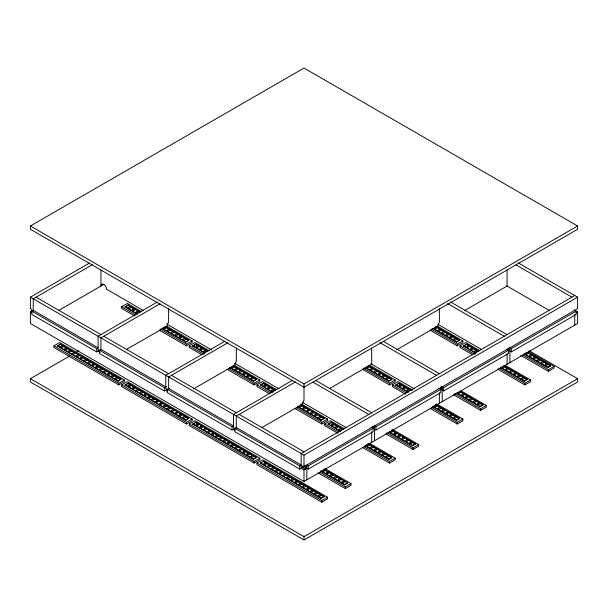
<?xml version="1.0" encoding="UTF-8"?>
<svg xmlns="http://www.w3.org/2000/svg" width="608" height="608" viewBox="0 0 608 608"><rect width="100%" height="100%" fill="white"/><g stroke="black" fill="none" stroke-linecap="round" stroke-linejoin="round"><path stroke-width="0.91" d="M30.4 226.001L304 68.043L577.6 226.001L577.6 229.3L304 387.258L30.4 229.3L30.4 226.001L304 383.967L577.6 226.001M165.779 386.848L100.936 349.41L96.664 351.88L31.829 314.442L31.829 309.51L30.4 308.689L30.4 297.168L89.558 263.013M92.408 264.662L33.25 298.817L33.25 311.038M574.036 309.92L577.6 311.98L577.6 323.494L304 481.46L30.4 323.494L30.4 311.98L33.25 310.331L98.086 347.768L96.664 348.589L31.829 311.152M59.082 310.224L103.801 284.422M53.914 345.838L59.614 342.547L124.45 379.977L124.45 381.626L118.75 384.917L53.914 347.48L53.914 345.838L118.75 383.268L124.45 379.977M134.733 315.985L121.6 308.4L121.6 306.759L127.3 303.468L141.254 311.516M57.357 345.823L60.306 344.12L121 379.164L118.058 381.277L57.357 345.823L118.058 380.866L121 379.164M137.347 314.26L125.05 306.744L127.992 305.049L140.296 312.147M57.357 346.233L59.569 344.964M125.05 307.154L127.254 305.885M157.244 302.092L98.086 336.247L98.086 349.41L164.35 387.668L166.486 386.43M160.094 303.742L100.936 337.896L100.936 350.117M529.127 350.717L577.6 378.7L577.6 381.999L304 539.957L30.4 381.999L30.4 378.7L69.836 355.938M76.41 352.138L78.873 350.717M126.548 349.433L167.2 325.964A4.028 2.326 -60 0 1 168.621 322.293L168.621 308.218M161.956 328.054L185.744 341.787L188.685 340.085L188.685 340.495L185.744 342.198L161.956 328.464M160.178 329.027L186.436 344.189L192.136 340.898L192.136 342.547L186.436 345.838L159.357 330.197M121.6 384.917L127.3 381.626L192.136 419.056L192.136 420.706L186.436 423.996L121.6 386.559L121.6 384.917L186.436 422.347L192.136 419.056M201.598 354.586L189.286 347.48L189.286 345.838L194.986 342.547L208.939 350.596M125.05 384.902L127.992 383.2L188.685 418.243L185.744 420.356L125.05 384.902L185.744 419.946L188.685 418.243M204.22 352.868L192.736 345.823L195.677 344.12L207.982 351.226M125.05 385.312L127.992 383.618L137.013 388.824M192.736 346.233L195.677 344.538L203.885 349.273M224.93 341.172L165.779 375.326L165.779 388.489L232.036 426.748L233.464 425.927L168.629 388.489M227.78 342.821L168.629 376.975L168.629 389.196M99.514 350.231L99.514 353.522L164.35 390.959L169.336 388.079M193.428 388.983L234.886 365.043A4.028 2.326 -60 0 1 236.314 361.372L236.314 348.232M230.462 367.604L253.43 380.866L256.378 379.164L256.378 379.574L253.43 381.277L229.642 367.544M228.684 368.577L254.129 383.268L259.829 379.977L259.829 381.626L254.129 384.917L227.042 369.276M189.286 423.996L194.986 420.698L259.821 458.136L259.821 459.777L254.129 463.068L189.286 425.638L189.286 423.996L254.129 461.426L259.821 458.136M269.283 393.665L256.971 386.559L256.971 384.917L262.671 381.626L276.625 389.675M192.736 423.981L195.677 422.279L256.378 457.322L253.43 459.435L192.736 423.981L253.43 459.025L256.378 457.322M272.726 392.418L260.422 384.902L263.37 383.2L275.667 390.306M192.736 424.392L194.948 423.115M260.422 385.312L263.37 383.618L269.108 386.931M292.623 380.251L233.464 414.405L233.464 427.568L299.729 465.827L301.15 465.006L236.314 427.568M295.473 381.9L236.314 416.054L236.314 428.275M167.2 389.31L167.2 392.601L232.036 430.038L237.029 427.158M261.926 427.591L302.579 404.122A4.028 2.326 -60 0 1 304 400.452L304 383.967M329.414 388.626L371.686 364.222L371.686 348.232M396.492 349.904L437.95 325.964A4.028 2.326 -60 0 1 438.794 323.137L439.371 322.293L439.379 308.218M464.786 310.468L507.064 286.064L507.064 270.074M297.335 406.212L321.115 419.946L324.064 418.243L324.064 418.654L321.115 420.356L297.335 406.623M365.841 367.604L388.808 380.866L391.75 379.164L391.75 379.574L388.808 381.277L365.02 367.544M433.527 328.525L456.494 341.787L459.435 340.085L459.435 340.495L456.494 342.198L432.706 328.464M296.37 407.656L321.814 422.347L327.514 419.056L327.514 420.706L321.814 423.996L294.728 408.356M363.234 368.106L389.5 383.268L395.2 379.977L395.2 381.626L389.5 384.917L362.414 369.276M430.928 329.027L457.186 344.189L462.886 340.898L462.886 342.547L457.186 345.838L430.107 330.197M256.979 463.068L262.679 459.777L327.514 497.215L327.514 498.856L321.814 502.147L256.979 464.717L256.979 463.068L321.814 500.506L327.514 497.215M337.797 433.223L324.664 425.638L324.664 423.996L330.364 420.698L344.318 428.754M405.483 394.144L392.35 386.559L392.35 384.917L398.05 381.626L412.824 390.154M472.348 354.586L460.036 347.48L460.036 345.838L465.736 342.547L479.689 350.596M260.422 463.06L263.37 461.358L324.064 496.402L321.115 498.514L260.422 463.06L321.115 498.104L324.064 496.402M340.412 431.498L328.107 423.981L331.056 422.279L343.36 429.385M408.097 392.418L395.8 384.902L398.742 383.2L411.046 390.306M475.79 353.339L463.486 345.823L466.427 344.12L478.732 351.226M260.422 463.471L261.896 462.62M328.107 424.392L330.319 423.115M395.8 385.312L398.742 383.618L404.487 386.931M463.486 346.233L465.698 344.964M574.75 295.526L301.15 453.484L301.15 466.648L305.429 469.118L305.429 467.468L302.579 465.827L302.579 467.468M30.4 297.168L304 455.126L577.6 297.168L577.6 308.689L299.729 469.118L234.886 431.68L234.886 428.389M305.429 467.468L306.85 466.648L306.85 479.811M306.85 465.006L308.279 465.827L374.536 427.568L374.536 440.732M374.536 425.927L375.964 426.748L442.229 388.489L442.221 401.652M441.514 386.43L443.65 387.668L509.914 349.41L509.914 362.573M509.2 347.35L511.336 348.589L576.171 311.152L576.171 314.442L511.336 351.88L509.914 351.059M300.717 468.038L304 469.938L305.429 469.118M576.171 312.801L577.6 311.98M306.85 468.297L308.279 469.118L373.114 431.68L373.114 428.389L370.971 427.158M374.536 429.218L375.964 430.038L440.8 392.601L440.8 389.31L438.664 388.079M441.514 389.72L443.65 390.959L508.486 353.522L508.486 350.231L507.064 349.41M320.842 470.797L344.63 484.53L347.578 482.828L347.578 483.238L344.63 484.941L320.842 471.208M365.02 445.292L388.808 459.025L391.75 457.322L391.75 457.733L388.808 459.435L365.02 445.702M389.356 432.189L412.315 445.451L415.264 443.749L415.264 444.159L412.315 445.862L388.535 432.128M432.706 406.212L456.494 419.946L459.435 418.243L459.435 418.654L456.494 420.356L432.706 406.623M457.041 393.11L480.008 406.372L482.95 404.67L482.95 405.08L480.008 406.782L456.22 393.049M501.212 367.604L524.18 380.866L527.128 379.164L527.128 379.574L524.18 381.277L500.392 367.544M524.727 354.031L547.694 367.293L550.635 365.59L550.635 366.001L547.694 367.703L523.906 353.97M319.884 472.241L345.329 486.932L351.029 483.641L351.029 485.283L345.329 488.574L318.242 472.94M364.055 446.736L389.5 461.426L395.2 458.136L395.2 459.777L389.5 463.068L362.414 447.435M386.749 432.691L413.014 447.853L418.714 444.562L418.714 446.204L413.014 449.494L385.928 433.861M431.748 407.656L457.186 422.347L462.886 419.056L462.886 420.706L457.186 423.996L430.107 408.356M454.434 393.612L480.7 408.774L486.4 405.483L486.4 407.124L480.7 410.415L453.614 394.782M498.613 368.106L524.879 383.268L530.579 379.977L530.579 381.626L524.879 384.917L497.792 369.276M522.948 355.004L548.386 369.694L554.086 366.404L554.086 368.045L548.386 371.336L520.486 355.232M30.4 378.7L304 536.666L577.6 378.7M518.122 262.831L577.6 297.168M516.093 264.944L571.9 297.168M506.555 285.768L549.282 310.437M450.429 301.91L507.064 334.605M447.579 303.552L504.214 336.247M528.648 351.713L554.086 366.404M527.676 352.328L550.635 365.59M528.489 353.218L534.234 356.531M535.876 357.481L541.614 360.795M543.256 361.737L550.635 366.001M507.771 348.179L509.914 349.41M438.132 324.421L481.62 349.532M437.448 326.207L462.886 340.898M505.134 365.286L530.579 379.977M436.476 326.83L459.435 340.085M504.161 365.91L527.128 379.164M437.289 327.712L439.751 329.133M441.393 330.083L443.034 331.026M444.676 331.976L447.138 333.397M448.772 334.339L450.414 335.289M452.056 336.239L454.518 337.66M456.16 338.603L459.435 340.495M471.352 347.373L466.427 344.12M472.994 348.323L474.635 349.273M476.269 350.216L477.911 351.166M504.161 366.32L511.541 370.584M513.182 371.526L523.024 377.211M524.666 378.153L526.308 379.103M503.348 366.008L504.883 366.898L503.348 367.787L501.813 366.898M463.486 345.823L475.79 352.929M460.036 345.838L474.81 354.365M383.564 341.46L439.379 373.684M379.894 342.631L436.529 375.326M460.955 390.792L486.4 405.483M459.982 391.408L482.95 404.67M461.624 392.768L464.086 394.189M465.728 395.139L467.37 396.082M469.004 397.032L471.466 398.453M473.108 399.403L478.846 402.716M480.487 403.659L482.95 405.08M459.177 391.514L460.712 392.403L459.177 393.292L457.634 392.403M440.8 387.668L442.229 388.489M370.933 363.782L414.42 388.892M369.755 365.286L395.2 379.977M436.628 403.894L462.886 419.056M368.782 365.91L391.75 379.164M435.655 404.51L459.435 418.243M369.603 366.791L372.886 368.684M374.528 369.634L376.17 370.584M377.804 371.526L380.266 372.947M381.908 373.897L387.646 377.211M389.287 378.153L391.75 379.574M406.121 387.874L407.763 388.824M409.404 389.774L411.046 390.716M436.476 405.399L445.497 410.605M447.138 411.555L459.435 418.654M367.977 366.008L369.512 366.898L367.977 367.787L366.434 366.898M395.8 384.902L408.097 392.008M392.35 384.917L406.304 392.966M315.879 380.54L371.686 412.756M313.029 382.181L368.836 414.405M392.449 429.4L418.714 444.562M391.476 430.016L415.264 443.749M392.297 430.905L397.222 433.74M398.856 434.69L400.497 435.64M402.139 436.582L404.601 438.003M406.243 438.953L411.981 442.267M413.622 443.217L415.264 444.159M391.484 430.593L393.026 431.482L391.484 432.372L389.948 431.482M372.4 426.337L374.536 427.568M143.556 310.665L106.636 289.256A4.028 2.326 60 0 0 104.074 284.597A4.028 2.326 60 0 0 101.012 285.35L100.951 286.064L100.936 270.074M166.531 323.935L211.668 349.988M234.642 363.257L278.958 388.839M302.754 402.58L346.248 427.69M166.698 326.207L192.136 340.898M234.384 365.286L259.829 379.977M301.249 403.894L327.514 419.056M369.755 443.445L395.2 458.136M165.726 326.83L188.685 340.085M233.411 365.91L256.378 379.164M300.276 404.51L324.064 418.243M367.962 443.589L391.75 457.322M129.633 306.402L135.371 309.715M137.013 310.665L139.475 312.086M166.539 327.712L172.284 331.026M173.926 331.976L175.568 332.918M178.022 334.339L183.768 337.66M185.41 338.603L188.685 340.495M205.519 350.216L207.161 351.166M233.411 366.32L237.508 368.684M239.149 369.634L244.895 372.947M246.536 373.897L256.378 379.574M270.75 387.874L274.854 390.245M301.097 405.399L306.022 408.242M307.656 409.184L309.297 410.134M311.76 411.555L313.401 412.498M315.043 413.448L317.498 414.869M319.139 415.819L320.781 416.761M322.422 417.711L324.064 418.654M331.877 423.168L337.615 426.482M339.256 427.432L342.54 429.324M368.782 444.478L371.245 445.9M372.886 446.842L378.624 450.156M380.266 451.106L391.75 457.733M232.598 366.008L234.133 366.898L232.598 367.787L231.063 366.898M300.284 405.088L301.826 405.977L300.284 406.866L298.748 405.977M125.05 306.744L137.347 313.85M192.736 345.823L205.04 352.929M260.422 384.902L272.726 392.008M328.107 423.981L340.412 431.087M121.6 306.759L135.554 314.807M189.286 345.838L204.06 354.365M256.971 384.917L270.925 392.966M324.664 423.996L338.618 432.045M36.1 297.168L100.936 334.605M103.786 336.247L168.629 373.684M171.479 375.326L236.314 412.756M239.164 414.405L304 451.835M324.763 468.479L351.029 483.641M324.611 469.566L347.578 482.828M324.611 469.984L330.349 473.298M331.991 474.24L333.632 475.19M336.095 476.611L341.833 479.925M343.474 480.875L345.116 481.817M304.714 465.416L306.85 466.648M30.4 311.98L32.042 312.922M97.774 350.877L100.236 352.298M165.969 390.245L167.61 391.195M233.343 429.142L234.984 430.092M62.768 345.96L65.223 347.373M66.865 348.323L68.506 349.273M70.148 350.216L72.61 351.637M74.252 352.587L75.886 353.529M77.528 354.479L79.99 355.9M81.632 356.85L87.37 360.164M89.011 361.106L105.42 370.584M107.054 371.526L116.896 377.211M118.537 378.153L120.179 379.103M138.654 389.774L148.496 395.451M150.138 396.401L155.876 399.714M157.518 400.664L159.159 401.607M160.801 402.557L163.263 403.978M164.905 404.92L170.643 408.242M172.284 409.184L174.747 410.605M176.388 411.555L178.022 412.498M179.664 413.448L182.126 414.869M183.768 415.819L188.685 418.654M196.498 423.168L198.96 424.589M200.602 425.532L202.244 426.482M203.885 427.432L206.34 428.853M207.982 429.795L209.623 430.745M211.265 431.688L213.727 433.109M215.369 434.059L221.107 437.372M222.748 438.322L228.486 441.636M230.128 442.578L239.149 447.792M240.791 448.734L250.633 454.419M252.274 455.369L256.378 457.733M278.13 470.296L263.37 461.358M279.771 471.246L282.234 472.667M283.875 473.609L289.613 476.923M291.255 477.873L292.896 478.823M294.538 479.765L296.993 481.186M298.634 482.136L304.38 485.45M306.022 486.4L311.76 489.714M313.401 490.656L315.864 492.077M317.498 493.027L324.064 496.812M574.75 314.511L574.75 325.143M548.386 369.694L548.386 371.336M547.694 367.293L547.694 367.703M524.879 383.268L524.879 384.917M524.18 380.866L524.18 381.277M511.336 348.589L511.336 351.88M507.064 353.879L507.064 364.222M480.7 408.774L480.7 410.415M480.008 406.372L480.008 406.782M457.186 344.189L457.186 345.838M457.186 422.347L457.186 423.996M456.494 341.787L456.494 342.198M456.494 419.946L456.494 420.356M443.65 387.668L443.65 390.959M440.8 386.848L440.8 388.489M439.371 392.669L439.371 403.302M413.014 447.853L413.014 449.494M412.315 445.451L412.315 445.862M398.742 383.2L398.742 383.618M389.5 383.268L389.5 384.917M389.5 461.426L389.5 463.068M388.808 380.866L388.808 381.277M388.808 459.025L388.808 459.435M375.964 426.748L375.964 430.038M371.686 431.748L371.686 442.381M345.329 486.932L345.329 488.574M344.63 484.53L344.63 484.941M331.056 422.279L331.056 422.697M321.814 422.347L321.814 423.996M321.814 500.506L321.814 502.147M321.115 419.946L321.115 420.356M321.115 498.104L321.115 498.514M308.279 465.827L308.279 469.118M304 455.126L304 466.648M304 469.938L304 481.46M304 536.666L304 539.957M299.729 465.827L299.729 469.118M263.37 383.2L263.37 383.618M254.129 383.268L254.129 384.917M254.129 461.426L254.129 463.068M253.43 380.866L253.43 381.277M253.43 459.025L253.43 459.435M232.036 426.748L232.036 430.038M195.677 344.12L195.677 344.538M195.677 422.279L195.677 422.697M186.436 344.189L186.436 345.838M186.436 422.347L186.436 423.996M185.744 341.787L185.744 342.198M185.744 419.946L185.744 420.356M164.35 387.668L164.35 390.959M127.992 305.049L127.992 305.459M127.992 383.2L127.992 383.618M118.75 383.268L118.75 384.917M118.058 380.866L118.058 381.277M96.664 348.589L96.664 351.88M60.306 344.12L60.306 344.538M61.993 345.671L60.458 346.56L61.993 347.449L63.536 346.56L61.993 345.671M129.686 306.592L128.144 307.481L129.686 308.37L131.222 307.481L129.686 306.592M65.907 347.936L64.372 348.817L65.907 349.706L67.45 348.817L65.907 347.936M133.6 308.856L132.058 309.738L133.6 310.627L135.136 309.738L133.6 308.856M69.821 350.193L68.286 351.082L69.821 351.971L71.364 351.082L69.821 350.193M137.514 311.114L135.972 312.003L137.514 312.892L139.05 312.003L137.514 311.114M73.743 352.45L72.2 353.339L73.743 354.228L75.278 353.339L73.743 352.45M77.657 354.715L76.114 355.596L77.657 356.486L79.192 355.596L77.657 354.715M81.571 356.972L80.028 357.861L81.571 358.75L83.106 357.861L81.571 356.972M85.485 359.229L83.942 360.118L85.485 361.008L87.02 360.118L85.485 359.229M89.399 361.494L87.856 362.376L89.399 363.265L90.934 362.376L89.399 361.494M93.313 363.751L91.77 364.64L93.313 365.53L94.848 364.64L93.313 363.751M97.227 366.008L95.684 366.898L97.227 367.787L98.762 366.898L97.227 366.008M164.912 326.929L163.37 327.818L164.912 328.708L166.448 327.818L164.912 326.929M101.141 368.273L99.598 369.155L101.141 370.044L102.676 369.155L101.141 368.273M168.826 329.194L167.284 330.083L168.826 330.965L170.362 330.083L168.826 329.194M105.055 370.53L103.512 371.42L105.055 372.309L106.59 371.42L105.055 370.53M172.74 331.451L171.198 332.34L172.74 333.23L174.276 332.34L172.74 331.451M108.969 372.788L107.426 373.677L108.969 374.566L110.504 373.677L108.969 372.788M176.654 333.708L175.112 334.598L176.654 335.487L178.19 334.598L176.654 333.708M112.883 375.052L111.34 375.942L112.883 376.823L114.418 375.942L112.883 375.052M180.568 335.973L179.026 336.862L180.568 337.744L182.104 336.862L180.568 335.973M116.797 377.31L115.254 378.199L116.797 379.088L118.332 378.199L116.797 377.31M184.482 338.23L182.94 339.12L184.482 340.009L186.018 339.12L184.482 338.23M129.686 384.75L128.144 385.639L129.686 386.528L131.222 385.639L129.686 384.75M197.372 345.671L195.837 346.56L197.372 347.449L198.907 346.56L197.372 345.671M133.6 387.015L132.058 387.896L133.6 388.786L135.136 387.896L133.6 387.015M201.286 347.936L199.751 348.817L201.286 349.706L202.821 348.817L201.286 347.936M137.514 389.272L135.972 390.161L137.514 391.05L139.05 390.161L137.514 389.272M205.2 350.193L203.665 351.082L205.2 351.971L206.735 351.082L205.2 350.193M141.428 391.529L139.886 392.418L141.428 393.308L142.964 392.418L141.428 391.529M145.342 393.794L143.8 394.676L145.342 395.565L146.878 394.676L145.342 393.794M149.256 396.051L147.714 396.94L149.256 397.83L150.792 396.94L149.256 396.051M153.17 398.308L151.628 399.198L153.17 400.087L154.706 399.198L153.17 398.308M157.084 400.573L155.542 401.455L157.084 402.344L158.62 401.455L157.084 400.573M160.998 402.83L159.456 403.72L160.998 404.609L162.534 403.72L160.998 402.83M164.912 405.088L163.37 405.977L164.912 406.866L166.448 405.977L164.912 405.088M168.826 407.352L167.284 408.234L168.826 409.123L170.362 408.234L168.826 407.352M236.512 368.273L234.977 369.155L236.512 370.044L238.047 369.155L236.512 368.273M172.74 409.61L171.198 410.499L172.74 411.388L174.276 410.499L172.74 409.61M240.426 370.53L238.891 371.42L240.426 372.309L241.961 371.42L240.426 370.53M176.654 411.867L175.112 412.756L176.654 413.645L178.19 412.756L176.654 411.867M244.34 372.788L242.805 373.677L244.34 374.566L245.875 373.677L244.34 372.788M180.568 414.132L179.026 415.013L180.568 415.902L182.104 415.013L180.568 414.132M248.254 375.052L246.719 375.942L248.254 376.823L249.789 375.942L248.254 375.052M184.482 416.389L182.94 417.278L184.482 418.167L186.018 417.278L184.482 416.389M252.168 377.31L250.633 378.199L252.168 379.088L253.711 378.199L252.168 377.31M197.372 423.829L195.837 424.718L197.372 425.608L198.907 424.718L197.372 423.829M265.058 384.75L263.522 385.639L265.058 386.528L266.6 385.639L265.058 384.75M201.286 426.094L199.751 426.976L201.286 427.865L202.821 426.976L201.286 426.094M268.972 387.015L267.436 387.896L268.972 388.786L270.514 387.896L268.972 387.015M205.2 428.351L203.665 429.24L205.2 430.13L206.735 429.24L205.2 428.351M272.886 389.272L271.35 390.161L272.886 391.05L274.428 390.161L272.886 389.272M209.114 430.608L207.579 431.498L209.114 432.387L210.649 431.498L209.114 430.608M213.028 432.873L211.493 433.755L213.028 434.644L214.563 433.755L213.028 432.873M216.942 435.13L215.407 436.02L216.942 436.909L218.477 436.02L216.942 435.13M220.856 437.388L219.321 438.277L220.856 439.166L222.391 438.277L220.856 437.388M224.77 439.652L223.235 440.534L224.77 441.423L226.305 440.534L224.77 439.652M228.684 441.91L227.149 442.799L228.684 443.688L230.219 442.799L228.684 441.91M232.598 444.167L231.063 445.056L232.598 445.945L234.133 445.056L232.598 444.167M435.662 326.929L434.12 327.818L435.662 328.708L437.198 327.818L435.662 326.929M236.512 446.432L234.977 447.313L236.512 448.202L238.047 447.313L236.512 446.432M304.198 407.352L302.662 408.234L304.198 409.123L305.74 408.234L304.198 407.352M371.891 368.273L370.348 369.155L371.891 370.044L373.426 369.155L371.891 368.273M439.576 329.194L438.034 330.083L439.576 330.965L441.112 330.083L439.576 329.194M240.426 448.689L238.891 449.578L240.426 450.467L241.961 449.578L240.426 448.689M308.112 409.61L306.576 410.499L308.112 411.388L309.654 410.499L308.112 409.61M375.805 370.53L374.262 371.42L375.805 372.309L377.34 371.42L375.805 370.53M443.49 331.451L441.948 332.34L443.49 333.23L445.026 332.34L443.49 331.451M244.34 450.946L242.805 451.835L244.34 452.724L245.875 451.835L244.34 450.946M312.026 411.867L310.49 412.756L312.026 413.645L313.568 412.756L312.026 411.867M379.719 372.788L378.176 373.677L379.719 374.566L381.254 373.677L379.719 372.788M447.404 333.708L445.862 334.598L447.404 335.487L448.94 334.598L447.404 333.708M248.254 453.211L246.719 454.092L248.254 454.982L249.789 454.092L248.254 453.211M315.94 414.132L314.404 415.013L315.94 415.902L317.482 415.013L315.94 414.132M383.633 375.052L382.09 375.942L383.633 376.823L385.168 375.942L383.633 375.052M451.318 335.973L449.776 336.862L451.318 337.744L452.854 336.862L451.318 335.973M252.168 455.468L250.633 456.357L252.168 457.246L253.711 456.357L252.168 455.468M319.854 416.389L318.318 417.278L319.854 418.167L321.396 417.278L319.854 416.389M387.547 377.31L386.004 378.199L387.547 379.088L389.082 378.199L387.547 377.31M455.232 338.23L453.69 339.12L455.232 340.009L456.768 339.12L455.232 338.23M265.058 462.908L263.522 463.798L265.058 464.687L266.6 463.798L265.058 462.908M332.743 423.829L331.208 424.718L332.743 425.608L334.286 424.718L332.743 423.829M400.436 384.75L398.894 385.639L400.436 386.528L401.972 385.639L400.436 384.75M468.122 345.671L466.587 346.56L468.122 347.449L469.657 346.56L468.122 345.671M268.972 465.173L267.436 466.055L268.972 466.944L270.514 466.055L268.972 465.173M336.657 426.094L335.122 426.976L336.657 427.865L338.2 426.976L336.657 426.094M404.35 387.015L402.808 387.896L404.35 388.786L405.886 387.896L404.35 387.015M472.036 347.936L470.501 348.817L472.036 349.706L473.571 348.817L472.036 347.936M272.886 467.43L271.35 468.32L272.886 469.209L274.428 468.32L272.886 467.43M340.571 428.351L339.036 429.24L340.571 430.13L342.114 429.24L340.571 428.351M408.264 389.272L406.722 390.161L408.264 391.05L409.8 390.161L408.264 389.272M475.95 350.193L474.415 351.082L475.95 351.971L477.485 351.082L475.95 350.193M276.8 469.688L275.264 470.577L276.8 471.466L278.342 470.577L276.8 469.688M280.714 471.952L279.178 472.834L280.714 473.723L282.256 472.834L280.714 471.952M284.628 474.21L283.092 475.099L284.628 475.988L286.17 475.099L284.628 474.21M288.542 476.467L287.006 477.356L288.542 478.245L290.084 477.356L288.542 476.467M292.456 478.732L290.92 479.613L292.456 480.502L293.998 479.613L292.456 478.732M296.37 480.989L294.834 481.878L296.37 482.767L297.912 481.878L296.37 480.989M300.284 483.246L298.748 484.135L300.284 485.024L301.826 484.135L300.284 483.246M323.798 469.672L322.263 470.562L323.798 471.451L325.333 470.562L323.798 469.672M367.977 444.167L366.434 445.056L367.977 445.945L369.512 445.056L367.977 444.167M435.662 405.088L434.12 405.977L435.662 406.866L437.198 405.977L435.662 405.088M526.862 352.435L525.32 353.324L526.862 354.213L528.398 353.324L526.862 352.435M304.198 485.511L302.662 486.392L304.198 487.282L305.74 486.392L304.198 485.511M327.712 471.93L326.177 472.819L327.712 473.708L329.247 472.819L327.712 471.93M371.891 446.432L370.348 447.313L371.891 448.202L373.426 447.313L371.891 446.432M395.398 432.85L393.862 433.74L395.398 434.629L396.94 433.74L395.398 432.85M439.576 407.352L438.034 408.234L439.576 409.123L441.112 408.234L439.576 407.352M463.091 393.771L461.548 394.66L463.091 395.55L464.626 394.66L463.091 393.771M507.262 368.273L505.727 369.155L507.262 370.044L508.797 369.155L507.262 368.273M530.776 354.692L529.234 355.581L530.776 356.47L532.312 355.581L530.776 354.692M308.112 487.768L306.576 488.657L308.112 489.546L309.654 488.657L308.112 487.768M331.626 474.194L330.091 475.084L331.626 475.965L333.161 475.084L331.626 474.194M375.805 448.689L374.262 449.578L375.805 450.467L377.34 449.578L375.805 448.689M399.312 435.115L397.776 436.004L399.312 436.886L400.854 436.004L399.312 435.115M443.49 409.61L441.948 410.499L443.49 411.388L445.026 410.499L443.49 409.61M467.005 396.036L465.462 396.925L467.005 397.814L468.54 396.925L467.005 396.036M511.176 370.53L509.641 371.42L511.176 372.309L512.711 371.42L511.176 370.53M534.69 356.957L533.148 357.846L534.69 358.735L536.226 357.846L534.69 356.957M312.026 490.025L310.49 490.914L312.026 491.804L313.568 490.914L312.026 490.025M335.54 476.452L334.005 477.341L335.54 478.23L337.075 477.341L335.54 476.452M379.719 450.946L378.176 451.835L379.719 452.724L381.254 451.835L379.719 450.946M403.226 437.372L401.69 438.262L403.226 439.151L404.768 438.262L403.226 437.372M447.404 411.867L445.862 412.756L447.404 413.645L448.94 412.756L447.404 411.867M470.919 398.293L469.376 399.182L470.919 400.072L472.454 399.182L470.919 398.293M515.09 372.788L513.555 373.677L515.09 374.566L516.625 373.677L515.09 372.788M538.604 359.214L537.062 360.103L538.604 360.992L540.14 360.103L538.604 359.214M315.94 492.29L314.404 493.172L315.94 494.061L317.482 493.172L315.94 492.29M339.454 478.709L337.919 479.598L339.454 480.487L340.989 479.598L339.454 478.709M383.633 453.211L382.09 454.092L383.633 454.982L385.168 454.092L383.633 453.211M407.14 439.63L405.604 440.519L407.14 441.408L408.682 440.519L407.14 439.63M451.318 414.132L449.776 415.013L451.318 415.902L452.854 415.013L451.318 414.132M474.833 400.55L473.29 401.44L474.833 402.329L476.368 401.44L474.833 400.55M519.004 375.052L517.469 375.942L519.004 376.823L520.539 375.942L519.004 375.052M542.518 361.471L540.976 362.36L542.518 363.25L544.054 362.36L542.518 361.471M319.854 494.547L318.318 495.436L319.854 496.326L321.396 495.436L319.854 494.547M343.368 480.974L341.833 481.863L343.368 482.744L344.911 481.863L343.368 480.974M387.547 455.468L386.004 456.357L387.547 457.246L389.082 456.357L387.547 455.468M411.054 441.894L409.518 442.784L411.054 443.665L412.596 442.784L411.054 441.894M455.232 416.389L453.69 417.278L455.232 418.167L456.768 417.278L455.232 416.389M478.747 402.815L477.204 403.704L478.747 404.594L480.282 403.704L478.747 402.815M522.918 377.31L521.383 378.199L522.918 379.088L524.461 378.199L522.918 377.31M546.432 363.736L544.89 364.625L546.432 365.514L547.968 364.625L546.432 363.736"/></g></svg>
